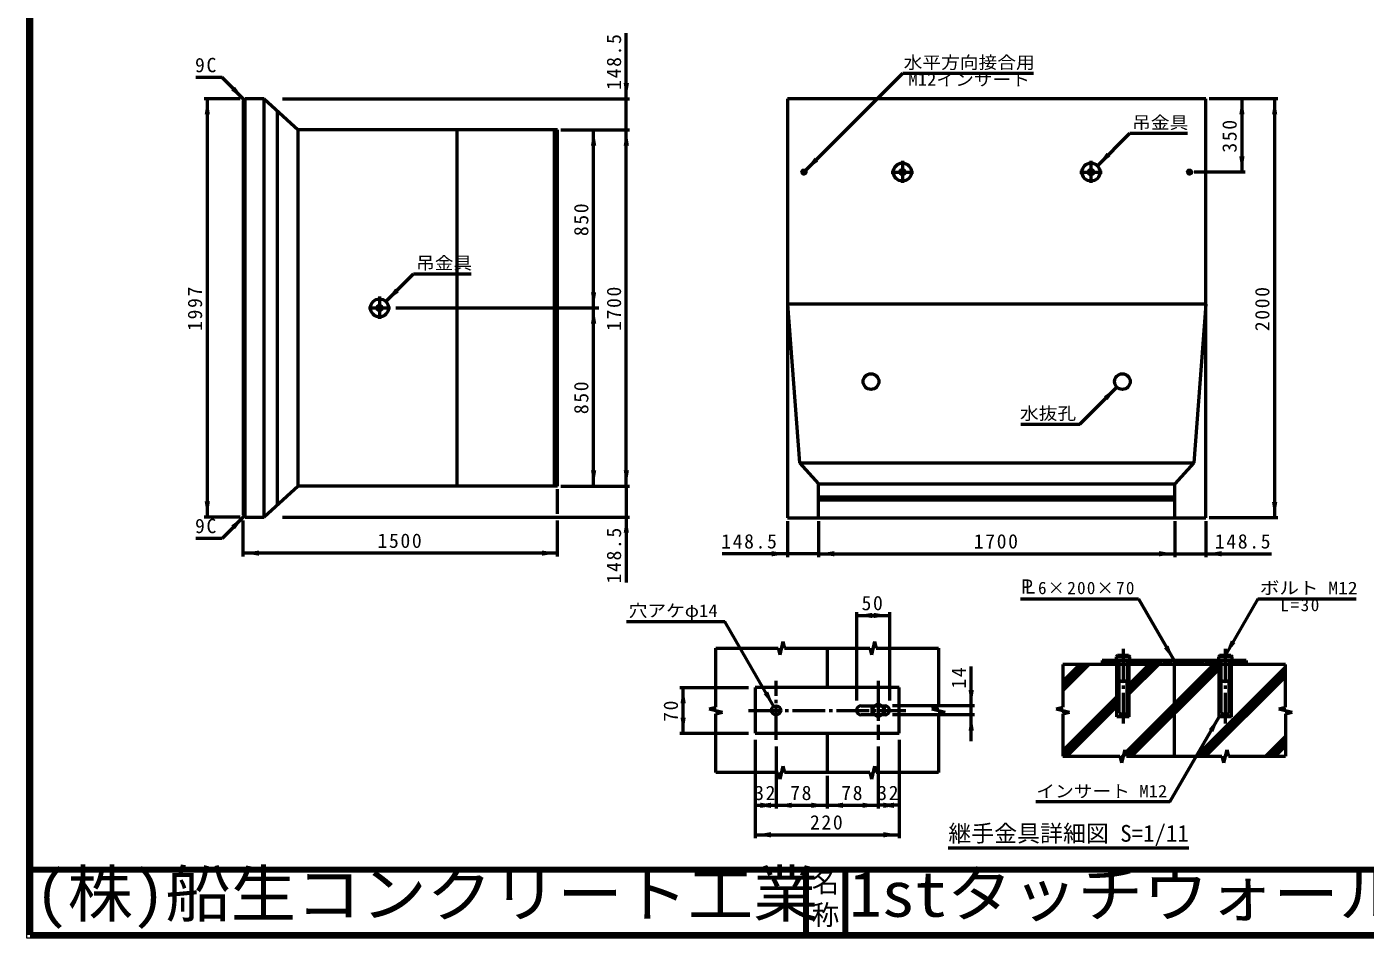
# Model space of a CAD drawing. Units: millimetres, scale not verified, with parts at other scales. Extents: x 100 to 4105, y 100 to 2870.
# Drawn here: x 100 to 2144, y 100 to 1492 of the extents above; entities that cross this region are included whole.
import ezdxf
from ezdxf.enums import TextEntityAlignment as Align

# ---------------------------------------------------------------- set-up
doc = ezdxf.new("R2010")
doc.units = ezdxf.units.MM
doc.header["$LTSCALE"] = 5
doc.linetypes.add('USER1', pattern=[8, 4, -4])
doc.linetypes.add('USER2', pattern=[13.4, 10, -1.2, 1, -1.2])
doc.layers.add('V-nasSTD', color=7, linetype='Continuous', lineweight=50)
doc.styles.add('ＭＳ ゴシック', font='')
doc.styles.get('ＭＳ ゴシック').set_extended_font_data('MS Gothic')

msp = doc.modelspace()

# ---------------------------------------------------------------- hatches: boundary and pattern name
at = {"layer": 'V-nasSTD'}
for points in [[(415.233, 1397.865), (418.061, 1400.693), (432.203, 1380.894), (412.404, 1395.036)], [(1015.763, 1406.334), (1019.763, 1406.334), (1015.763, 1382.334), (1011.763, 1406.334)], [(375.763, 1358.334), (371.763, 1358.334), (375.763, 1382.334), (379.763, 1358.334)], [(1956.003, 1358.334), (1952.003, 1358.334), (1956.003, 1382.334), (1960.003, 1358.334)], [(2006.003, 1358.334), (2002.003, 1358.334), (2006.003, 1382.334), (2010.003, 1358.334)], [(965.763, 1310.814), (961.763, 1310.814), (965.763, 1334.814), (969.763, 1310.814)], [(1015.763, 1310.814), (1011.763, 1310.814), (1015.763, 1334.814), (1019.763, 1310.814)], [(1306.044, 1289.454), (1308.872, 1286.626), (1289.073, 1272.484), (1303.215, 1292.283)], [(1752.184, 1297.035), (1755.012, 1294.206), (1735.213, 1280.064), (1749.355, 1299.863)], [(1956.003, 1294.334), (1960.003, 1294.334), (1956.003, 1270.334), (1952.003, 1294.334)], [(665.464, 1089.515), (668.292, 1086.686), (648.493, 1072.544), (662.635, 1092.343)], [(965.763, 1086.814), (969.763, 1086.814), (965.763, 1062.814), (961.763, 1086.814)], [(965.763, 1038.814), (961.763, 1038.814), (965.763, 1062.814), (969.763, 1038.814)], [(1748.028, 924.878), (1745.199, 927.707), (1764.998, 941.849), (1750.856, 922.05)], [(965.763, 814.814), (969.763, 814.814), (965.763, 790.814), (961.763, 814.814)], [(1015.763, 814.814), (1019.763, 814.814), (1015.763, 790.814), (1011.763, 814.814)], [(375.763, 767.294), (379.763, 767.294), (375.763, 743.294), (371.763, 767.294)], [(2006.003, 766.334), (2010.003, 766.334), (2006.003, 742.334), (2002.003, 766.334)], [(415.233, 727.764), (418.061, 724.935), (432.203, 744.734), (412.404, 730.592)], [(1015.763, 719.294), (1011.763, 719.294), (1015.763, 743.294), (1019.763, 719.294)], [(454.763, 688.294), (454.763, 684.294), (430.763, 688.294), (454.763, 692.294)], [(886.763, 688.294), (886.763, 692.294), (910.763, 688.294), (886.763, 684.294)], [(1237.963, 687.334), (1237.963, 691.334), (1261.963, 687.334), (1237.963, 683.334)], [(1333.483, 687.334), (1333.483, 683.334), (1309.483, 687.334), (1333.483, 691.334)], [(1829.483, 687.334), (1829.483, 691.334), (1853.483, 687.334), (1829.483, 683.334)], [(1925.003, 687.334), (1925.003, 683.334), (1901.003, 687.334), (1925.003, 691.334)], [(1391.538, 593.037), (1391.538, 589.037), (1367.538, 593.037), (1391.538, 597.037)], [(1393.538, 593.037), (1393.538, 597.037), (1417.538, 593.037), (1393.538, 589.037)], [(1942.538, 552.822), (1946.002, 550.822), (1930.538, 532.037), (1939.073, 554.822)], [(1840.538, 544.822), (1844.002, 546.822), (1852.538, 524.037), (1837.073, 542.822)], [(1102.538, 459.037), (1098.538, 459.037), (1102.538, 483.037), (1106.538, 459.037)], [(1229.038, 474.884), (1232.502, 476.884), (1241.038, 454.099), (1225.573, 472.884)], [(1542.538, 479.037), (1546.538, 479.037), (1542.538, 455.037), (1538.538, 479.037)], [(1102.538, 437.037), (1106.538, 437.037), (1102.538, 413.037), (1098.538, 437.037)], [(1542.538, 417.037), (1538.538, 417.037), (1542.538, 441.037), (1546.538, 417.037)], [(1909.038, 417.252), (1912.502, 415.252), (1921.038, 438.037), (1905.573, 419.252)], [(1236.538, 303.037), (1236.538, 299.037), (1212.538, 303.037), (1236.538, 307.037)], [(1220.538, 303.037), (1220.538, 307.037), (1244.538, 303.037), (1220.538, 299.037)], [(1268.538, 303.037), (1268.538, 299.037), (1244.538, 303.037), (1268.538, 307.037)], [(1298.538, 303.037), (1298.538, 307.037), (1322.538, 303.037), (1298.538, 299.037)], [(1346.538, 303.037), (1346.538, 299.037), (1322.538, 303.037), (1346.538, 307.037)], [(1376.538, 303.037), (1376.538, 307.037), (1400.538, 303.037), (1376.538, 299.037)], [(1424.538, 303.037), (1424.538, 299.037), (1400.538, 303.037), (1424.538, 307.037)], [(1408.538, 303.037), (1408.538, 307.037), (1432.538, 303.037), (1408.538, 299.037)], [(1236.538, 258.037), (1236.538, 254.037), (1212.538, 258.037), (1236.538, 262.037)], [(1408.538, 258.037), (1408.538, 262.037), (1432.538, 258.037), (1408.538, 254.037)]]:
    msp.add_hatch(color=256, dxfattribs=at).paths.add_polyline_path(points)

# ---------------------------------------------------------------- linework, layer by layer
at = {"layer": 'V-nasSTD', "lineweight": 100}
for p, q in [((105, 2865), (105, 105)), ((105, 205), (4100, 205)), ((1290, 205), (1290, 105)), ((1350, 205), (1350, 105)), ((105, 105), (4100, 105))]:
    msp.add_line(p, q, dxfattribs=at)
at = {"layer": 'V-nasSTD'}
for p, q in [((1015.763, 1382.334), (1015.763, 1482.334)), ((398.262, 1414.835), (358.262, 1414.835)), ((432.203, 1380.894), (398.262, 1414.835)), ((1289.073, 1272.484), (1437.926, 1421.337)), ((1437.926, 1421.337), (1637.926, 1421.337)), ((425.763, 1382.334), (370.763, 1382.334)), ((375.763, 1382.334), (375.763, 743.294)), ((433.643, 1382.334), (430.763, 1379.454)), ((430.763, 1379.454), (430.763, 746.174)), ((462.763, 1382.334), (433.643, 1382.334)), ((433.643, 743.294), (433.643, 1382.334)), ((462.763, 743.294), (462.763, 1382.334)), ((462.763, 1382.334), (514.729, 1334.814)), ((490.763, 1382.334), (1020.763, 1382.334)), ((1015.763, 1334.814), (1015.763, 1382.334)), ((1261.963, 1382.334), (1261.963, 742.334)), ((1901.003, 1382.334), (1261.963, 1382.334)), ((1901.003, 742.334), (1901.003, 1382.334)), ((2011.003, 1382.334), (1906.003, 1382.334)), ((1956.003, 1382.334), (1956.003, 1270.334)), ((2006.003, 1382.334), (2006.003, 742.334)), ((482.729, 761.552), (482.729, 1364.077)), ((910.763, 1334.814), (514.729, 1334.814)), ((514.729, 790.814), (514.729, 1334.814)), ((757.163, 790.814), (757.163, 1334.814)), ((905.963, 790.814), (905.963, 1334.814)), ((910.763, 790.814), (910.763, 1334.814)), ((915.763, 1334.814), (1020.763, 1334.814)), ((965.763, 1062.814), (965.763, 1334.814)), ((1015.763, 790.814), (1015.763, 1334.814)), ((1735.213, 1280.064), (1784.711, 1329.561)), ((1784.711, 1329.561), (1872.711, 1329.561)), ((1961.003, 1270.334), (1883.003, 1270.334)), ((648.493, 1072.544), (690.92, 1114.97)), ((690.92, 1114.97), (778.92, 1114.97)), ((1261.963, 1068.734), (1280.219, 826.3)), ((1901.003, 1068.734), (1261.963, 1068.734)), ((1901.003, 1068.734), (1882.748, 826.3)), ((663.763, 1062.814), (973.763, 1062.814)), ((965.763, 790.814), (965.763, 1062.814)), ((1708.43, 885.28), (1764.998, 941.849)), ((1618.43, 885.28), (1708.43, 885.28)), ((1280.219, 826.3), (1882.748, 826.3)), ((1280.219, 826.3), (1309.483, 794.3)), ((1882.748, 826.3), (1853.483, 794.3)), ((514.729, 790.814), (462.763, 743.294)), ((910.763, 790.814), (514.729, 790.814)), ((910.763, 748.294), (910.763, 785.814)), ((915.763, 790.814), (1020.763, 790.814)), ((1015.763, 790.814), (1015.763, 743.294)), ((1309.483, 742.334), (1309.483, 794.3)), ((1309.483, 794.3), (1853.483, 794.3)), ((1853.483, 742.334), (1853.483, 794.3)), ((1309.483, 774.334), (1853.483, 774.334)), ((1309.483, 769.534), (1853.483, 769.534)), ((425.763, 743.294), (370.763, 743.294)), ((432.203, 744.734), (398.262, 710.793)), ((430.763, 746.174), (433.643, 743.294)), ((430.763, 683.294), (430.763, 738.294)), ((433.643, 743.294), (462.763, 743.294)), ((490.763, 743.294), (1020.763, 743.294)), ((910.763, 683.294), (910.763, 738.294)), ((1015.763, 743.294), (1015.763, 643.294)), ((1261.963, 742.334), (1901.003, 742.334)), ((1261.963, 737.334), (1261.963, 682.334)), ((1309.483, 737.334), (1309.483, 682.334)), ((1853.483, 737.334), (1853.483, 682.334)), ((1901.003, 737.334), (1901.003, 682.334)), ((2011.003, 742.334), (1906.003, 742.334)), ((398.262, 710.793), (358.262, 710.793)), ((910.763, 688.294), (430.763, 688.294)), ((1261.963, 687.334), (1161.963, 687.334)), ((1309.483, 687.334), (1261.963, 687.334)), ((1309.483, 687.334), (1853.483, 687.334)), ((1853.483, 687.334), (1901.003, 687.334)), ((1901.003, 687.334), (2001.003, 687.334)), ((1617.919, 618.639), (1797.919, 618.639)), ((1797.919, 618.639), (1852.538, 524.037)), ((1980.538, 618.639), (1930.538, 532.037)), ((1980.538, 618.639), (2130.538, 618.639)), ((1367.538, 598.037), (1367.538, 463.037)), ((1367.538, 593.037), (1417.538, 593.037)), ((1417.538, 598.037), (1417.538, 463.037)), ((1016.038, 584.003), (1166.038, 584.003)), ((1241.038, 454.099), (1166.038, 584.003)), ((1255.038, 553.037), (1250.038, 533.037)), ((1255.038, 553.037), (1257.538, 543.037)), ((1395.038, 553.037), (1390.038, 533.037)), ((1395.038, 553.037), (1397.538, 543.037)), ((1152.538, 543.037), (1247.538, 543.037)), ((1152.538, 453.037), (1152.538, 543.037)), ((1247.538, 543.037), (1250.038, 533.037)), ((1257.538, 543.037), (1387.538, 543.037)), ((1322.538, 543.037), (1322.538, 483.037)), ((1387.538, 543.037), (1390.038, 533.037)), ((1397.538, 543.037), (1492.538, 543.037)), ((1492.538, 543.037), (1492.538, 453.037)), ((1766.038, 532.037), (1764.038, 530.037)), ((1783.038, 532.037), (1766.038, 532.037)), ((1783.038, 532.037), (1785.038, 530.037)), ((1922.038, 532.037), (1920.038, 530.037)), ((1939.038, 532.037), (1922.038, 532.037)), ((1939.038, 532.037), (1941.038, 530.037)), ((1542.538, 455.037), (1542.538, 515.037)), ((1682.538, 518.037), (1682.538, 453.037)), ((2022.538, 518.037), (1682.538, 518.037)), ((1708.241, 518.037), (1682.538, 492.333)), ((1715.313, 518.037), (1682.538, 485.262)), ((1722.384, 518.037), (1682.538, 478.191)), ((1962.538, 524.037), (1742.538, 524.037)), ((1742.538, 524.037), (1742.538, 518.037)), ((1743.597, 518.037), (1749.597, 524.037)), ((1750.668, 518.037), (1756.668, 524.037)), ((1757.739, 518.037), (1763.739, 524.037)), ((1764.038, 530.037), (1764.038, 524.037)), ((1785.038, 530.037), (1764.038, 530.037)), ((1764.038, 524.037), (1785.038, 524.037)), ((1764.81, 518.037), (1768.538, 521.764)), ((1765.038, 438.037), (1765.038, 518.037)), ((1768.538, 494.037), (1768.538, 524.037)), ((1913.302, 518.037), (1778.29, 383.025)), ((1920.373, 518.037), (1780.373, 378.037)), ((1784.952, 524.037), (1780.538, 519.622)), ((1780.538, 524.037), (1780.538, 494.037)), ((1784.038, 438.037), (1784.038, 518.037)), ((1814.307, 518.037), (1784.038, 487.767)), ((1821.379, 518.037), (1784.038, 480.696)), ((1828.45, 518.037), (1784.038, 473.625)), ((1785.038, 524.037), (1785.038, 530.037)), ((1786.023, 518.037), (1792.023, 524.037)), ((1787.445, 378.037), (1921.038, 511.63)), ((1793.094, 518.037), (1799.094, 524.037)), ((1800.165, 518.037), (1806.165, 524.037)), ((1807.236, 518.037), (1813.236, 524.037)), ((1814.307, 518.037), (1820.307, 524.037)), ((1821.379, 518.037), (1827.379, 524.037)), ((1828.45, 518.037), (1834.45, 524.037)), ((1835.521, 518.037), (1841.521, 524.037)), ((1842.592, 518.037), (1848.592, 524.037)), ((1849.663, 518.037), (1852.538, 520.912)), ((1855.663, 524.037), (1852.538, 520.912)), ((1852.538, 518.037), (1852.538, 378.037)), ((1856.734, 518.037), (1862.734, 524.037)), ((1863.805, 518.037), (1869.805, 524.037)), ((1870.876, 518.037), (1876.876, 524.037)), ((1877.947, 518.037), (1883.947, 524.037)), ((1885.018, 518.037), (1891.018, 524.037)), ((1886.439, 378.037), (2022.538, 514.135)), ((1892.089, 518.037), (1898.089, 524.037)), ((1899.16, 518.037), (1905.16, 524.037)), ((1906.231, 518.037), (1912.231, 524.037)), ((1913.302, 518.037), (1919.302, 524.037)), ((1920.038, 530.037), (1920.038, 524.037)), ((1941.038, 530.037), (1920.038, 530.037)), ((1920.038, 524.037), (1941.038, 524.037)), ((1920.373, 518.037), (1924.538, 522.201)), ((1921.038, 438.037), (1921.038, 518.037)), ((1924.538, 494.037), (1924.538, 524.037)), ((1940.516, 524.037), (1936.538, 520.059)), ((1936.538, 524.037), (1936.538, 494.037)), ((1940.038, 438.037), (1940.038, 518.037)), ((1941.038, 524.037), (1941.038, 530.037)), ((1941.587, 518.037), (1947.587, 524.037)), ((1948.658, 518.037), (1954.658, 524.037)), ((1955.729, 518.037), (1961.729, 524.037)), ((1962.538, 524.037), (1962.538, 518.037)), ((2022.538, 453.037), (2022.538, 518.037)), ((1768.538, 444.037), (1768.538, 494.037)), ((1780.538, 444.037), (1780.538, 494.037)), ((1893.511, 378.037), (2022.538, 507.064)), ((1900.582, 378.037), (2022.538, 499.993)), ((1924.538, 444.037), (1924.538, 494.037)), ((1936.538, 444.037), (1936.538, 494.037)), ((1097.538, 483.037), (1202.538, 483.037)), ((1102.538, 413.037), (1102.538, 483.037)), ((1212.538, 483.037), (1212.538, 413.037)), ((1432.538, 483.037), (1212.538, 483.037)), ((1432.538, 413.037), (1432.538, 483.037)), ((1142.538, 450.537), (1152.538, 453.037)), ((1142.538, 450.537), (1162.538, 445.537)), ((1374.538, 455.037), (1394.475, 455.037)), ((1391.444, 453.287), (1400.538, 458.537)), ((1391.444, 442.787), (1391.444, 453.287)), ((1400.538, 458.537), (1409.631, 453.287)), ((1406.6, 455.037), (1410.538, 455.037)), ((1409.631, 453.287), (1409.631, 442.787)), ((1547.538, 455.037), (1422.538, 455.037)), ((1482.538, 450.537), (1492.538, 453.037)), ((1482.538, 450.537), (1502.538, 445.537)), ((1542.538, 441.037), (1542.538, 455.037)), ((1672.538, 450.537), (1682.538, 453.037)), ((1672.538, 450.537), (1692.538, 445.537)), ((1744.307, 448.037), (1765.038, 468.767)), ((1751.379, 448.037), (1765.038, 461.696)), ((1758.45, 448.037), (1765.038, 454.625)), ((2012.538, 450.537), (2022.538, 453.037)), ((2012.538, 450.537), (2032.538, 445.537)), ((1152.538, 443.037), (1162.538, 445.537)), ((1152.538, 353.037), (1152.538, 443.037)), ((1394.475, 441.037), (1374.538, 441.037)), ((1400.538, 437.537), (1391.444, 442.787)), ((1409.631, 442.787), (1400.538, 437.537)), ((1410.538, 441.037), (1406.6, 441.037)), ((1547.538, 441.037), (1422.538, 441.037)), ((1492.538, 443.037), (1502.538, 445.537)), ((1492.538, 443.037), (1492.538, 353.037)), ((1542.538, 401.037), (1542.538, 441.037)), ((1744.307, 448.037), (1682.538, 386.267)), ((1751.379, 448.037), (1682.538, 379.196)), ((1682.538, 443.037), (1692.538, 445.537)), ((1682.806, 443.104), (1682.538, 442.836)), ((1682.538, 443.037), (1682.538, 378.037)), ((1758.45, 448.037), (1688.45, 378.037)), ((1784.038, 438.037), (1765.038, 438.037)), ((1846.038, 308.133), (1921.038, 438.037)), ((1940.038, 438.037), (1921.038, 438.037)), ((2022.538, 443.037), (2032.538, 445.537)), ((2022.538, 443.037), (2022.538, 378.037)), ((2031.449, 445.265), (2031.884, 445.7)), ((1097.538, 413.037), (1202.538, 413.037)), ((1212.538, 413.037), (1432.538, 413.037)), ((1322.538, 413.037), (1322.538, 353.037)), ((1212.538, 403.037), (1212.538, 253.037)), ((1244.538, 393.037), (1244.538, 298.037)), ((1400.538, 393.037), (1400.538, 298.037)), ((1432.538, 403.037), (1432.538, 253.037)), ((1992.506, 378.037), (2022.538, 408.069)), ((1999.577, 378.037), (2022.538, 400.998)), ((2006.648, 378.037), (2022.538, 393.927)), ((1682.538, 378.037), (1769.538, 378.037)), ((1769.538, 378.037), (1772.038, 368.037)), ((1770.29, 375.025), (1774.949, 379.684)), ((1777.038, 388.037), (1772.038, 368.037)), ((1777.038, 388.037), (1779.538, 378.037)), ((1779.538, 378.037), (1925.538, 378.037)), ((1925.538, 378.037), (1928.038, 368.037)), ((1933.038, 388.037), (1928.038, 368.037)), ((1933.038, 388.037), (1935.538, 378.037)), ((1935.538, 378.037), (2022.538, 378.037)), ((1247.538, 353.037), (1152.538, 353.037)), ((1247.538, 353.037), (1250.038, 343.037)), ((1255.038, 363.037), (1250.038, 343.037)), ((1255.038, 363.037), (1257.538, 353.037)), ((1387.538, 353.037), (1257.538, 353.037)), ((1322.538, 348.037), (1322.538, 298.037)), ((1387.538, 353.037), (1390.038, 343.037)), ((1395.038, 363.037), (1390.038, 343.037)), ((1395.038, 363.037), (1397.538, 353.037)), ((1492.538, 353.037), (1397.538, 353.037)), ((1846.038, 308.133), (1641.038, 308.133)), ((1212.538, 303.037), (1244.538, 303.037)), ((1244.538, 303.037), (1322.538, 303.037)), ((1322.538, 303.037), (1400.538, 303.037)), ((1432.538, 303.037), (1400.538, 303.037)), ((1212.538, 258.037), (1432.538, 258.037)), ((1507.538, 238.009), (1875.038, 238.009))]:
    msp.add_line(p, q, dxfattribs=at)
at = {"layer": 'V-nasSTD', "linetype": 'USER2'}
for p, q in [((1282.123, 1270.334), (1291.723, 1270.334)), ((1286.923, 1265.534), (1286.923, 1275.134)), ((1420.523, 1270.334), (1454.443, 1270.334)), ((1437.483, 1287.774), (1437.483, 1253.854)), ((1708.523, 1270.334), (1742.443, 1270.334)), ((1725.483, 1287.774), (1725.483, 1253.854)), ((1871.243, 1270.334), (1880.843, 1270.334)), ((1876.043, 1265.534), (1876.043, 1275.134)), ((638.763, 1080.254), (638.763, 1046.334)), ((621.803, 1062.814), (655.723, 1062.814)), ((1774.538, 542.037), (1774.538, 428.037)), ((1930.538, 542.037), (1930.538, 428.037)), ((1244.538, 403.037), (1244.538, 493.037)), ((1400.538, 493.037), (1400.538, 403.037)), ((1202.538, 448.037), (1442.538, 448.037))]:
    msp.add_line(p, q, dxfattribs=at)
at = {"layer": 'V-nasSTD', "linetype": 'USER1'}
for p, q in [((1394.475, 455.037), (1406.6, 455.037)), ((1406.6, 441.037), (1394.475, 441.037))]:
    msp.add_line(p, q, dxfattribs=at)
at = {"layer": 'V-nasSTD', "lineweight": 13}
msp.add_lwpolyline([(100, 100), (100, 2870), (4105, 2870), (4105, 100)], close=True, dxfattribs=at)
at = {"layer": 'V-nasSTD'}
for centre, radius in [((1286.923, 1270.334), 3.04), ((1286.923, 1270.334), 1.92), ((1286.923, 1270.334), 1.6), ((1437.483, 1270.334), 13.76), ((1437.483, 1270.334), 4), ((1725.483, 1270.334), 13.76), ((1725.483, 1270.334), 4), ((1876.043, 1270.334), 3.04), ((1876.043, 1270.334), 1.92), ((1876.043, 1270.334), 1.6), ((638.763, 1062.814), 13.76), ((638.763, 1062.814), 4), ((1389.483, 950.334), 12), ((1773.483, 950.334), 12), ((1244.538, 448.037), 7), ((1400.538, 448.037), 8.5)]:
    msp.add_circle(centre, radius, dxfattribs=at)
for centre, radius, start, end in [((1774.538, 503.474), 28.562, 68.4314, 111.5686), ((1930.538, 503.474), 28.562, 68.4314, 111.5686), ((1774.538, 502.037), 10, 233.1301, 306.8699), ((1930.538, 502.037), 10, 233.1301, 306.8699), ((1374.538, 448.037), 7, 90, 270), ((1410.538, 448.037), 7, 270, 90), ((1774.538, 452.037), 10, 233.1301, 306.8699), ((1930.538, 452.037), 10, 233.1301, 306.8699)]:
    msp.add_arc(centre, radius, start, end, dxfattribs=at)

# ---------------------------------------------------------------- texts
at = {"layer": 'V-nasSTD', "style": 'ＭＳ ゴシック'}
for s, height, width, p in [('水平方向接合用', 19.06, 1.1, (1539.426, 1447.337)), ('M12インサート', 19.06, 1.1, (1539.426, 1421.337)), ('吊金具', 19.06, 1.1, (1831.211, 1355.561)), ('吊金具', 19.06, 1.1, (737.42, 1140.97)), ('水抜孔', 19.06, 1.1, (1659.93, 911.28)), ('Ｐ', 21.63, 0.9, (1627.796, 648.139)), ('Ｌ', 21.63, 0.9, (1632.419, 648.139)), ('ボルト M12', 19.06, 1.15, (2058.038, 644.639)), ('穴アケφ14', 19.06, 1.1, (1087.288, 610.003)), ('インサート M12', 19.06, 1.1, (1742.038, 334.133))]:
    msp.add_text(s, height=height, dxfattribs=dict(at, width=width)).set_placement(p, align=Align.TOP_CENTER)
msp.add_text('継手金具詳細図 S=1/11', height=25.66, dxfattribs=at).set_placement((1691.288, 273.009), align=Align.TOP_CENTER)
at = {"layer": 'V-nasSTD', "style": 'ＭＳ ゴシック', "width": 1.05}
for s, p in [('(株)船生コンクリート工業', (112.5, 202.55)), ('1stタッチウォール標準型', (1356.25, 202.47))]:
    msp.add_text(s, height=69.65, dxfattribs=at).set_placement(p, align=Align.TOP_LEFT)
at = {"layer": 'V-nasSTD', "style": 'ＭＳ ゴシック'}
for s, p in [('名', (1298.982, 200.999)), ('称', (1298.976, 151.01))]:
    msp.add_text(s, height=30.79, dxfattribs=at).set_placement(p, align=Align.TOP_LEFT)
at = {"layer": 'V-nasSTD', "char_height": 21.99, "attachment_point": 2, "rotation": 90, "style": 'ＭＳ ゴシック'}
for s, insert in [('\\T1.17;148.5', (985.763, 1439.834)), ('\\T1.17;350', (1926.003, 1326.334)), ('\\T1.17;850', (935.763, 1198.814)), ('\\T1.17;1997', (345.763, 1062.814)), ('\\T1.17;1700', (985.763, 1062.814)), ('\\T1.17;2000', (1976.003, 1062.334)), ('\\T1.17;850', (935.763, 926.814)), ('\\T1.17;148.5', (985.763, 685.794)), ('\\T1.17;14', (1512.538, 498.787)), ('\\T1.17;70', (1072.538, 448.037))]:
    msp.add_mtext(s, dxfattribs=dict(at, insert=insert))
at = {"layer": 'V-nasSTD', "attachment_point": 2, "style": 'ＭＳ ゴシック'}
for s, insert, char_height in [('\\T1.17;9C', (374.512, 1444.835), 21.99), ('\\T1.17;9C', (374.512, 740.793), 21.99), ('\\T1.17;1500', (670.763, 718.294), 21.99), ('\\T1.17;148.5', (1204.463, 717.334), 21.99), ('\\T1.17;1700', (1581.483, 717.334), 21.99), ('\\T1.17;148.5', (1958.503, 717.334), 21.99), ('\\T1.15;6×200×70', (1719.169, 644.639), 19.06), ('\\T1.17;50', (1392.537, 623.037), 21.99), ('\\T1.19;L=30', (2045.757, 618.639), 19.06), ('\\T1.17;32', (1228.537, 333.037), 21.99), ('\\T1.17;78', (1283.537, 333.037), 21.99), ('\\T1.17;78', (1361.537, 333.037), 21.99), ('\\T1.17;32', (1416.537, 333.037), 21.99), ('\\T1.17;220', (1322.538, 288.037), 21.99)]:
    msp.add_mtext(s, dxfattribs=dict(at, insert=insert, char_height=char_height))

doc.saveas('drawing.dxf')
